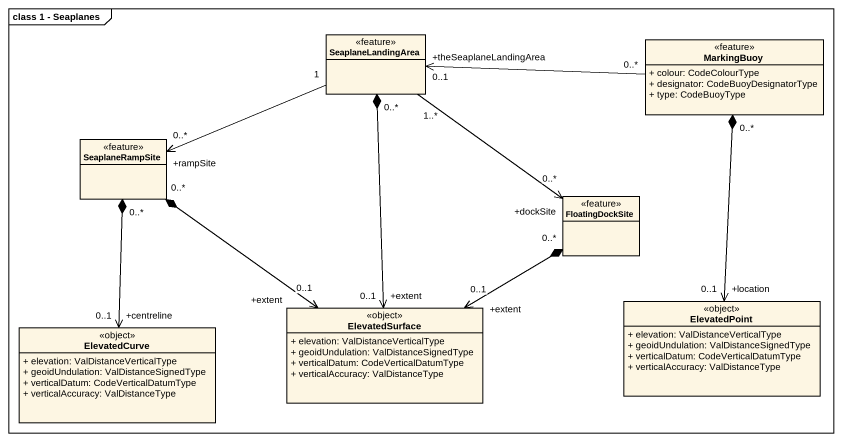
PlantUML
@startuml
mainframe class 1 - Seaplanes
hide circle
hide empty members
skinparam classAttributeIconSize 0
class SeaplaneLandingArea <<feature>>
class MarkingBuoy <<feature>> {
  + colour: CodeColourType
  + designator: CodeBuoyDesignatorType
  + type: CodeBuoyType
}
class SeaplaneRampSite <<feature>>
class FloatingDockSite <<feature>>
class ElevatedPoint <<object>> {
  + elevation: ValDistanceVerticalType
  + geoidUndulation: ValDistanceSignedType
  + verticalDatum: CodeVerticalDatumType
  + verticalAccuracy: ValDistanceType
}
class ElevatedCurve <<object>> {
  + elevation: ValDistanceVerticalType
  + geoidUndulation: ValDistanceSignedType
  + verticalDatum: CodeVerticalDatumType
  + verticalAccuracy: ValDistanceType
}
class ElevatedSurface <<object>> {
  + elevation: ValDistanceVerticalType
  + geoidUndulation: ValDistanceSignedType
  + verticalDatum: CodeVerticalDatumType
  + verticalAccuracy: ValDistanceType
}
SeaplaneLandingArea "1" -left-> "+rampSite\n0..*" SeaplaneRampSite
SeaplaneLandingArea "1..*" --> "+dockSite\n0..*" FloatingDockSite
SeaplaneLandingArea "0..*" *--> "+extent\n0..1" ElevatedSurface
MarkingBuoy "0..*" -left-> "+theSeaplaneLandingArea\n0..1" SeaplaneLandingArea
MarkingBuoy "0..*" *--> "+location\n0..1" ElevatedPoint
SeaplaneRampSite "0..*" *--> "+centreline\n0..1" ElevatedCurve
SeaplaneRampSite "0..*" *--> "+extent\n0..1" ElevatedSurface
FloatingDockSite "0..*" *-left-> "+extent\n0..1" ElevatedSurface
@enduml
